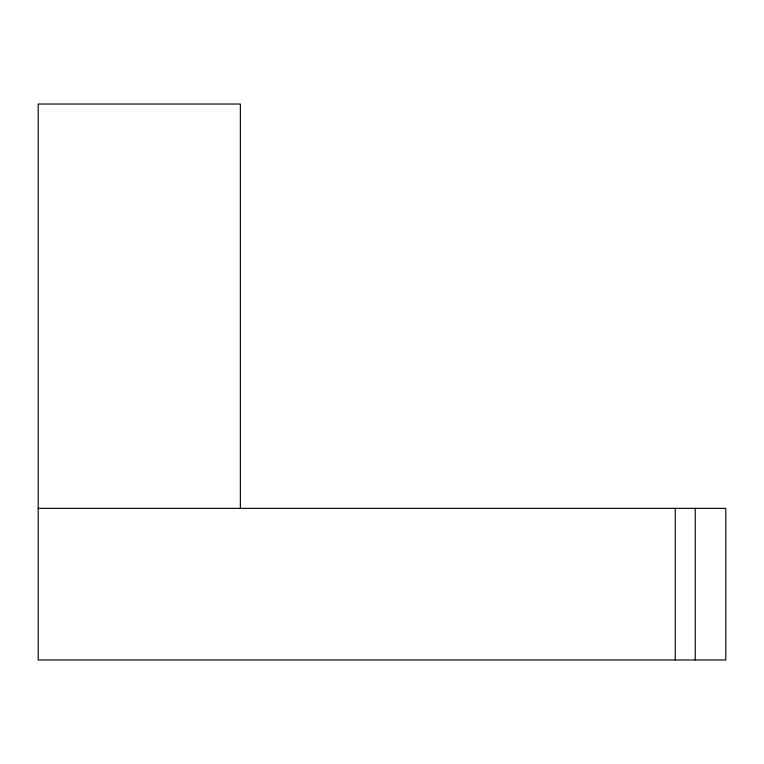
<?xml version="1.0" encoding="UTF-8"?>
<svg xmlns="http://www.w3.org/2000/svg" width="764" height="764" viewBox="0 0 764 764"><rect width="100%" height="100%" fill="white"/><g stroke="black" fill="none" stroke-linecap="round" stroke-linejoin="round"><path stroke-width="1.15" d="M38.2 508.356L725.8 508.356L725.8 659.972L38.2 659.972L38.2 104.028L240.364 104.028L240.364 508.356M695.23 508.356L695.23 659.972M675.261 508.356L675.261 659.972"/></g></svg>
